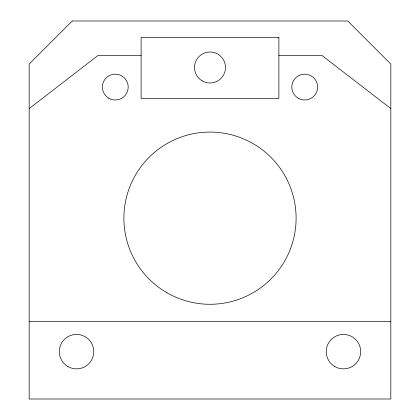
<?xml version="1.0" encoding="UTF-8"?>
<svg xmlns="http://www.w3.org/2000/svg" width="420" height="420" viewBox="0 0 420 420"><rect width="100%" height="100%" fill="white"/><g stroke="black" fill="none" stroke-linecap="round" stroke-linejoin="round"><path stroke-width="0.63" d="M29.18 108.591L98.065 55.44L141.115 55.44M278.885 55.44L321.935 55.44L390.82 108.591M29.18 321.505L390.82 321.505M72.235 21L29.18 64.05L29.18 399L390.82 399L390.82 64.05L347.765 21L72.235 21M278.885 37.359L141.115 37.359L141.115 98.495L278.885 98.495L278.885 37.359M334.85 366.555A17.22 17.22 0 0 0 360.685 351.64A17.22 17.22 0 0 0 334.85 336.73A17.22 17.22 0 0 0 334.85 366.555M166.95 292.75A86.105 86.105 0 0 0 296.105 218.179A86.105 86.105 0 0 0 166.95 143.609A86.105 86.105 0 0 0 166.95 292.75M67.924 366.555A17.22 17.22 0 0 0 93.76 351.64A17.22 17.22 0 0 0 67.924 336.73A17.22 17.22 0 0 0 67.924 366.555M108.827 98.248A12.915 12.915 0 0 0 128.2 87.061A12.915 12.915 0 0 0 108.827 75.878A12.915 12.915 0 0 0 108.827 98.248M298.258 98.248A12.915 12.915 0 0 0 317.63 87.061A12.915 12.915 0 0 0 298.258 75.878A12.915 12.915 0 0 0 298.258 98.248M202.251 80.918A15.498 15.498 0 0 0 225.498 67.494A15.498 15.498 0 0 0 202.251 54.075A15.498 15.498 0 0 0 202.251 80.918"/></g></svg>
